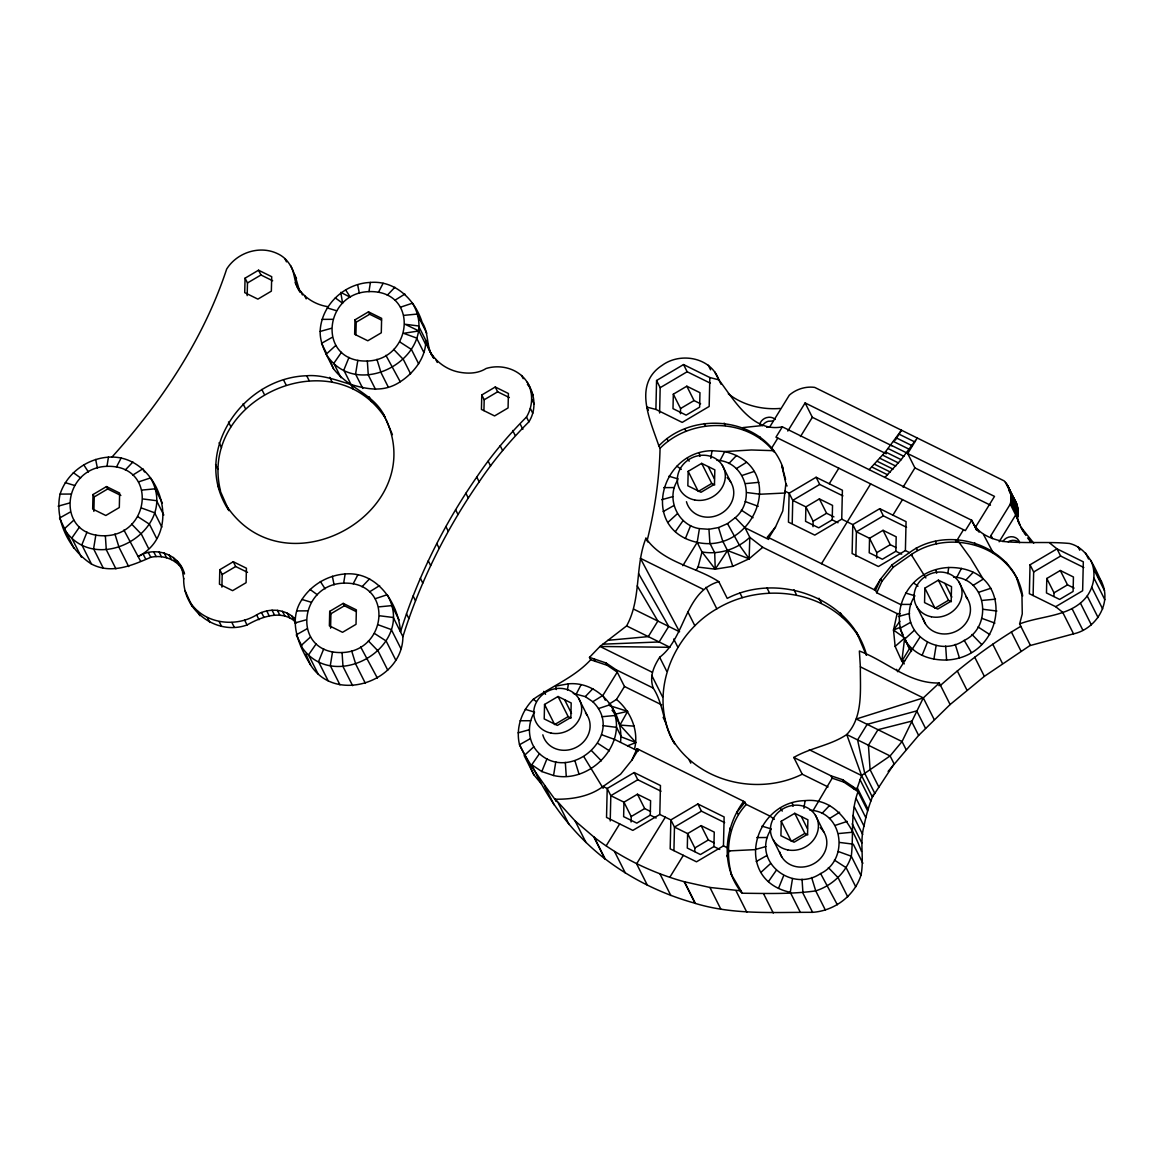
<?xml version="1.0" encoding="UTF-8"?>
<svg xmlns="http://www.w3.org/2000/svg" width="1163" height="1163" viewBox="0 0 1163 1163"><rect width="100%" height="100%" fill="white"/><g stroke="black" fill="none" stroke-linecap="round" stroke-linejoin="round"><path stroke-width="1.5" d="M855.837 556.307L856.404 531.796L852.784 524.615L841.736 519.163L814.769 535.111L788.456 522.129L789.125 493.199L816.106 477.266L842.405 490.234L841.736 519.163M93.011 494.551L92.677 509.016L105.818 515.5L119.309 507.533L119.644 493.068L106.487 486.57L93.011 494.551L94.218 496.935L93.869 511.4M219.792 569.71L219.458 584.175L232.6 590.659L246.091 582.692L246.425 568.227L233.269 561.729L219.792 569.71L222.191 574.493L221.9 587.141M245.059 278.175L244.724 292.64L257.881 299.124L271.357 291.157L271.706 276.692L258.549 270.209L245.059 278.175L247.472 282.958L247.181 295.62M329.711 611.36L329.376 625.81L342.533 632.309L356.023 624.327L356.358 609.877L343.201 603.379L329.711 611.36L330.917 613.744L330.583 628.209M354.991 319.825L354.657 334.275L367.799 340.774L381.29 332.807L381.624 318.342L368.482 311.844L354.991 319.825L356.198 322.209L355.907 334.871M481.773 394.984L481.438 409.434L494.58 415.932L508.071 407.951L508.405 393.501L495.264 387.003L481.773 394.984L484.186 399.767L483.924 410.612M544.546 704.458L544.211 718.923L557.368 725.407L570.859 717.44L571.193 702.975L558.036 696.492L544.546 704.458L554.664 724.564L568.155 716.597L571.077 718.036M610.226 820.991L610.822 795.696L607.202 788.499L603.074 786.464C589.626 796.626 571.789 799.49 555.347 799.199L556.554 801.598C543.295 783.266 529.339 764.949 519.527 744.727C515.529 728.343 521.562 711.073 533.294 699.312C552.178 685.966 574.58 677.302 590.688 659.77L607.231 665.338L617.248 672.127L602.885 695.445L592.796 701.711L585.28 696.622L573.286 693.439M631.058 821.965L631.189 816.542L623.964 802.179L610.822 795.696L637.789 779.748L660.991 791.203M709.837 377.539L709.168 406.454L682.201 422.402L655.903 409.42L656.572 380.505L683.539 364.557L709.837 377.539L718.879 379.865C733.737 399.505 752.563 432.941 782.35 426.836L971.73 520.268L976.731 530.226L975.335 527.464L994.496 496.383L907.692 453.555L917.273 438L901.165 459.676L884.927 477.441M650.262 815.161L650.597 800.696L637.455 794.213L623.964 802.179L623.63 816.644L636.786 823.128L650.262 815.161L656.106 818.04M659.595 412.996L660.177 387.686L656.572 380.505M659.799 814.463L660.468 785.534L634.169 772.552L607.202 788.499L606.534 817.429L632.832 830.397L659.799 814.463L670.862 819.915L674.467 827.097L673.929 850.604M673.333 394.184L672.999 408.649L686.141 415.133L699.632 407.166L699.966 392.701L686.824 386.203L673.333 394.184L680.559 408.533L680.428 413.737M688.176 471.335L687.842 485.785L700.998 492.283L714.489 484.302L714.823 469.852L701.667 463.354L688.176 471.335L698.294 491.44L711.785 483.459L714.707 484.913M694.762 851.563L694.849 847.958L687.624 833.595L674.467 827.097L701.449 811.163L724.651 822.604M713.922 846.562L714.256 832.112L701.1 825.614L687.624 833.595L687.289 848.045L700.431 854.543L713.922 846.562L719.766 849.455M723.459 845.864L724.127 816.949L697.829 803.967L670.862 819.915L670.179 848.83L696.492 861.812L723.459 845.864L727.587 847.9M781.26 821.267L780.925 835.732L794.082 842.216L807.558 834.249L807.892 819.784L794.751 813.3L781.26 821.267L791.378 841.372L804.854 833.406L807.776 834.845M792.221 523.205L792.744 500.395L789.125 493.199L785.01 491.164L785.868 483.604L781.841 465.593L785.606 479.461M812.995 526.665L813.126 521.242L805.901 506.879L792.744 500.395L819.711 484.448L842.928 495.903M832.199 519.861L832.534 505.396L819.377 498.912L805.901 506.879L805.566 521.344L818.708 527.828L832.199 519.861L838.043 522.739M876.655 558.08L876.771 552.658L869.546 538.295L856.404 531.796L883.371 515.863L906.573 527.304M895.859 551.277L896.193 536.812L883.037 530.313L869.546 538.295L869.212 552.759L882.368 559.243L895.859 551.277L901.703 554.155M905.395 550.579L906.064 521.649L879.751 508.667L852.784 524.615L852.116 553.544L878.414 566.512L905.395 550.579L909.51 552.599C949.052 523.365 1014.892 545.869 1022.67 596.023M924.89 588.144L924.556 602.594L937.712 609.092L951.189 601.111L951.523 586.661L938.381 580.163L924.89 588.144L935.008 608.249L948.485 600.268L951.407 601.707M1055.67 606.693L1082.637 590.76L1083.32 561.831L1057.007 548.849L1030.04 564.796L1029.371 593.712L1055.67 606.693L1062.691 612.305L1073.536 633.85C1095.72 629.154 1112.25 603.263 1101.565 581.878C1094.194 566.992 1087.652 547.889 1069.48 543.47C1047.5 541.42 1025.126 543.717 1002.942 541.406C990.28 538.731 976.716 533.177 971.73 520.268L965.334 530.633L775.968 437.186L782.35 426.836M1033.107 595.485L1033.66 571.978L1030.04 564.796M1046.802 578.476L1046.467 592.941L1059.624 599.425L1073.1 591.458L1073.434 576.993L1060.293 570.495L1046.802 578.476L1054.027 592.825L1053.94 596.445M718.879 379.865C710.898 357.346 680.631 351.938 662.358 365.197C632.483 384.357 650.335 420.323 658.854 445.894L660.061 448.293C659.363 479.432 654.624 510.412 647.137 540.606L647.806 541.973M696.259 569.972L698.033 567.093L715.245 569.172L732.806 566.323L749.132 558.792L749.815 537.335L745.003 527.755L735.292 517.666C756.488 499.988 745.309 461.144 716.917 460.301M991.879 538.425L990.963 535.503L1010.269 504.161C1012.29 495.99 1010.007 486.861 1004.062 480.842L814.696 387.395C805.639 386.16 796.204 389.154 789.343 395.144L770.037 426.487L766.78 427.344M999.133 541.798L1015.692 514.933L1019.849 524.862L1017.494 518.524C1019.326 511.037 1017.625 502.721 1012.682 496.761M774.384 819.304L770.008 816.121L746.326 804.447L743.695 801.336C723.924 827.62 720.173 867.205 742.227 893.228C766.751 893.489 791.567 894.245 815.743 890.902C832.17 885.537 845.879 872.773 851.301 856.23C853.773 834.889 850.182 812.603 858.032 791.698L843.945 782.147L832.17 778.178L830.978 775.794L793.806 757.447C810.611 747.62 830.469 745.556 846.737 734.536C863.498 716.641 860.111 689.368 860.358 666.85L859.37 651.004C886.395 661.093 908.914 683.844 939.297 682.986L950.127 704.531L918.625 735.409L888.11 771.418M525.254 709.328L534.573 712.134C526.446 725.101 527.915 743.23 539.458 753.697L531.782 764.76C548.369 801.263 573.083 834.045 604.804 858.73L605.109 858.875C631.858 879.373 662.605 894.289 695.067 903.258L695.358 903.418C733.548 915.034 773.439 912.155 812.603 912.33C834.205 910.847 854.238 896.164 860.925 875.39C864.443 859.137 859.355 842.405 864.007 826.079C866.101 815.219 869.212 804.563 873.457 794.344M590.688 659.77L589.481 657.371L599.977 646.454L626.61 625.912C641.511 598.945 634.765 566.454 645.93 538.222L647.137 540.606M731.963 875.884C724.636 851.912 728.561 823.055 746.326 804.447M785.01 491.164L782.786 510.935L775.503 527.013L768.903 537.742L767.464 537.03L775.503 527.013M904.291 663.884L901.819 661.238L904.669 637.978L893.518 630.041L897.124 613.613L762.739 547.308L749.815 537.335C737.124 549.227 719.214 554.955 702.001 551.945L697.189 542.38L699.428 528.627C677.855 525.313 665.759 498.811 677.549 480.435M106.967 466.334C157.281 464.778 151.074 534.369 105.353 535.75C55.039 537.306 61.246 467.7 106.967 466.334L108.435 457.161C158.633 453.628 185.528 532.102 138.266 556.496C154.912 545.665 179.567 554.169 184.51 573.955L176.98 560.784M368.947 291.608C419.262 290.052 413.054 359.643 367.334 361.024C317.019 362.58 323.227 292.974 368.947 291.608L370.416 282.435C395.362 280.298 415.075 299.807 422.125 322.34C429.394 333.316 425.716 347.693 433.726 358.32M343.667 583.143C393.981 581.573 387.773 651.178 342.067 652.545C291.739 654.115 297.961 584.509 343.667 583.143L345.135 573.955C377.219 571.178 398.415 603.234 400.508 631.858C417.793 576.746 443.83 524.484 476.757 477.063C491.338 455.344 508.216 435.369 526.49 417.037C532.785 406.556 533.57 393.021 527.29 382.336C518.771 368.802 501.035 363.932 486.149 368.482C478.24 373.468 468.733 373.875 459.778 372.262C443.496 369.412 429.147 356.721 425.774 340.323C426.138 357.245 414.028 372.872 400.246 381.769C369.747 402.078 338.578 373.076 306.698 375.751C242.137 377.771 190.572 453.09 228.951 510.659L218.092 486.134M567.428 689.935L568.402 683.829C599.454 680.966 624.095 713.006 620.519 742.11M710.811 458.338L712.032 450.692L724.738 451.564L751.371 449.979L772.77 450.648L771.563 448.249L777.829 438.102M803.895 808.27L805.116 800.624C836.255 797.353 852.246 826.704 861.478 851.432M947.758 573.621L948.746 567.5C1016.244 566.57 1007.812 657.051 946.595 660.046C879.097 660.991 887.529 570.495 948.746 567.5M179.378 565.567C172.226 557.833 160.901 555.071 150.768 557.295C132.189 565.392 111.299 574.537 91.455 564.026C69.402 549.925 54.283 520.224 60.098 494.101C66.8 473.312 86.832 458.629 108.435 457.161M183.696 578.491C182.824 610.415 216.492 635.987 247.05 624.967C261.646 616.652 282.609 608.831 296.507 622.859M220.505 490.917C197.826 398.982 333.258 337.692 385.375 418.186C375.678 394.228 347.781 388.195 333.418 368.569C327.704 356.707 319.941 345.12 320.13 331.44C321.279 305.055 344.248 283.423 370.416 282.435M527.29 382.336C534.922 394.141 536.71 409.609 528.889 421.835C510.615 440.152 493.752 460.126 479.171 481.845C446.229 529.267 420.206 581.529 402.907 636.641C402.732 681.852 335.133 704.487 310.55 664.902C298.731 645.567 287.712 620.664 301.987 599.468C311.48 584.785 327.733 575.292 345.135 573.955M539.458 753.697C571.367 783.048 626.101 734.129 592.796 701.711M720.086 460.519L724.738 451.564C789.314 467.046 754.7 555.202 697.189 542.38C639.926 529.906 659.61 451.593 712.032 450.692M674.627 743.695C663.157 726.366 664.306 705.287 653.228 688.074C649.172 676.851 653.635 666.69 659.668 657.255C685.894 637.44 684.178 591.778 718.792 581.645L727.224 598.393C778.498 571.818 850.764 597.811 866.609 655.06M674.729 743.637C647.006 696.652 671.516 634.765 716.815 608.831C762.506 581.209 829.393 589.786 858.832 636.873M805.116 800.624C752.694 801.54 732.995 879.839 790.273 892.312L799.897 911.458M809.986 810.233C843.408 811.425 849.383 859.995 820.598 873.544C791.581 893.329 750.615 860.518 771.273 828.943L761.954 826.137M953.616 577.11C987.038 578.302 992.998 626.872 964.229 640.406C935.197 660.191 894.245 627.38 914.903 595.805L905.584 593.014M95.831 535.096L93.592 548.834L103.216 567.995M357.811 360.37L355.573 374.108L362.798 388.471M332.531 651.905L330.292 665.643L339.93 684.789M598.494 708.572L610.488 704.589C631.945 740.38 591.691 784.574 553.559 775.503L555.798 761.765M790.273 892.312L792.512 878.574M933.904 659.188L936.142 645.436M634.489 749.132C639.156 730.844 630.651 711.276 616.492 699.443L624.473 686.49L616.041 669.728L606.025 662.954L589.481 657.371M925.879 577.982L911.85 555.565L912.214 553.951C946.275 531.229 999.351 542.016 1017.727 580.046M1073.536 633.85L1030.462 645.465L1019.617 623.92C1041.975 615.343 1071.486 616.899 1087.216 595.965C1094.398 585.629 1096.302 571.818 1090.72 560.333M698.033 567.093L702.001 551.945L715.245 569.172L727.486 550.535L722.659 540.955L718.53 527.566L708.95 529.281L699.428 528.627M1019.617 623.92L1022.262 613.89L1021.957 595.209L1016.52 577.648M867.671 810.844L856.84 789.299L861.55 775.532L890.102 755.935L902.037 741.558L923.306 697.916L939.297 682.986M400.508 307.177L412.502 303.194C442.929 354.366 357.564 404.302 326.192 354.221L335.773 345.44M87.007 532.116L81.832 544.88L91.455 564.026M348.987 357.39L343.812 370.154L353.436 389.3M323.721 648.925L318.531 661.689L328.17 680.835M553.559 775.503L541.798 771.549L546.973 758.785M685.429 538.411L690.604 525.661M778.512 888.358L783.688 875.594M922.143 655.22L927.318 642.47M603.074 786.464L620.562 774.238L631.872 760.151L637.048 748.71L743.695 801.336M911.022 604.382L900.409 604.44L876.742 592.767L875.535 590.368L880.711 578.927L892.021 564.84L909.51 552.599M876.742 592.767L881.917 581.326L893.228 567.239L912.214 553.951M116.489 466.988L121.126 458.018M378.469 292.262L383.121 283.292M353.189 583.782L357.841 574.827M576.455 693.657L581.107 684.687M813.17 810.451L832.17 778.178M956.8 577.328L961.438 568.373M609.368 705.548L627.627 711.363L619.966 725.058L635.928 742.546L627.671 745.774M901.819 661.238L909.335 648.867L904.669 637.978L895.132 646.41L901.819 661.238L905.177 660.511M963.487 529.717L957.251 539.879L970.509 558.124L983.229 579.116L973.14 585.382M682.826 565.683L697.189 542.38M787.802 431.051L805.116 402.936L891.919 445.763M800.493 436.532L812.341 417.299L805.116 402.936M631.872 760.151L638.487 749.423M606.243 845.719L619.675 823.913M829.248 483.75L838.828 468.209M895.394 440.108L901.485 430.223L885.392 451.898L869.154 469.663M665.323 817.182L636.612 863.818L647.442 885.363M821.5 563.706L870.651 483.91M903.07 487.152L914.918 467.904L907.692 453.555M669.903 877.135L683.335 855.328M892.908 515.165L902.488 499.625M768.903 537.742L874.111 589.656L880.711 578.927L881.917 581.326M79.491 527.028L71.801 538.091L81.439 557.237M341.471 352.302L333.796 363.365L341.006 377.728M316.205 643.837L308.515 654.9L318.139 674.046M675.412 531.622L683.088 520.573M919.802 637.382L897.749 671.749L896.542 669.35M768.481 881.569L776.172 870.505M895.132 646.41L893.518 630.041L899.915 621.304M745.12 802.034L737.08 812.065L738.287 814.463M112.026 457.015C161.264 402.354 203.656 339.029 226.654 269.089C236.976 252.575 259.567 245.088 277.361 253.578C292.96 260.556 295.344 278.219 300.069 292.146C293.963 284.179 295.431 274.017 290.576 265.527M125.313 469.954L132.902 461.987M387.294 295.228L394.882 287.261M362.013 586.763L369.601 578.796M728.91 463.485L736.499 455.518M585.28 696.622L592.868 688.656M965.624 580.293L973.198 572.327M821.994 813.431L829.582 805.465M73.792 520.166L64.212 528.947C95.715 578.694 180.396 529.805 150.521 477.92L138.528 481.904M310.506 636.975L300.912 645.741C332.429 695.489 417.095 646.613 387.221 594.729L375.227 598.712M667.809 522.478L677.389 513.712M533.759 746.835L524.179 755.616L533.817 774.762L541.406 783.906M914.103 630.52L904.523 639.287L911.501 651.469M760.893 872.41L770.473 863.644M658.854 445.894C693.788 409.114 765.472 417.532 783.048 467.991M660.061 448.293C690.226 417.677 746.85 417.066 774.122 451.971L772.915 449.572M1020.823 626.319C992.155 643.241 965.377 663.288 940.504 685.37L938.846 685.589M950.127 704.531L984.363 676.343L1030.244 645.363M732.806 566.323L727.486 550.535L749.132 558.792L762.739 547.308M728.59 851.999L729.928 850.865L754.831 849.644L765.923 846.562M257.052 614.689L256.616 614.907C235.115 627.904 203.641 623.862 189.787 601.707M718.53 527.566L727.515 523.612L735.292 517.666M609.165 704.08L616.492 699.443M394.809 300.316L404.898 294.05M132.829 475.042L142.918 468.776L144.517 471.96M369.529 591.851L379.632 585.585M736.426 468.587L746.515 462.307M829.51 818.519L839.599 812.254M247.472 282.958L260.963 274.991L272.651 280.763M356.198 322.209L369.674 314.243L381.522 320.087M94.218 496.935L107.694 488.969L120.85 495.453M484.186 399.767L497.662 391.8L509.35 397.557M222.191 574.493L235.682 566.526L247.515 572.356M660.177 387.686L687.159 371.753L710.36 383.194M330.917 613.744L344.408 605.778L356.096 611.549M680.559 408.533L694.035 400.566L700.62 403.808M813.126 521.242L826.602 513.276L833.915 516.881M876.771 552.658L890.262 544.677L896.106 547.569M1083.829 567.5L1060.627 556.045L1033.66 571.978M631.189 816.542L644.68 808.576L650.524 811.454M1054.027 592.825L1067.518 584.858L1074.089 588.1M694.849 847.958L708.325 839.977L714.169 842.87M332.284 337.285L321.526 343.332L326.352 352.898M70.303 512.011L59.546 518.058L73.836 548.093M307.003 628.805L296.26 634.867L301.871 646.032M663.157 511.589L673.9 505.542M530.27 738.679L519.527 744.727L528.351 762.274M910.614 622.35L899.857 628.398L903.07 634.78M756.226 861.521L766.984 855.474M295.329 619.181C285.589 608.598 268.595 607.668 256.616 614.907L259.029 619.69M828.085 786.958L802.223 774.209C758.552 795.855 699.515 782.626 673.028 740.511M893.518 630.041L900.031 627.409M742.125 475.449L754.118 471.466M978.839 592.243L990.832 588.26M835.208 825.381L847.202 821.398M934.136 719.446L923.306 697.916L856.317 718.996L902.037 741.558L906.035 749.495M320.13 331.44L331.237 328.359M58.15 506.167L69.242 503.085M661.747 499.712L672.854 496.63M294.864 622.975L305.956 619.894M898.461 616.521L909.553 613.439M518.116 732.835L529.223 729.753M627.627 711.363L615.3 714.169L612.043 710.244M568.402 683.829L555.638 686.112L556.321 689.557M426.123 345.309L418.913 330.946L403.59 333.316L416.601 338.04L423.826 352.404M762.579 425.527L743.041 427.577L744.247 429.976M403.997 315.347L417.154 314.083L426.792 333.229M142.017 490.074L155.173 488.809L162.398 503.172M745.614 483.604L758.77 482.34M378.731 606.882L391.887 605.618L399.098 619.981M982.328 600.413L995.484 599.149M601.983 716.742L615.14 715.478L619.966 725.058L634.315 726.177M838.697 833.551L851.854 832.286M607.944 640.319L648.285 636.612L657.865 621.071L637.237 585.876M785.083 493.01L760.166 494.231L746.661 492.516M780.184 408.446C761.91 409.943 742.866 405.204 728.314 393.835M602.943 644.171L659.13 641.961L668.71 626.421L638.603 573.664M322.093 319.374L332.705 319.316M663.71 487.631L674.322 487.573M60.098 494.101L70.71 494.042M296.812 610.909L307.425 610.851M520.079 720.769L530.691 720.711M756.779 837.578L767.391 837.52M555.347 799.199L575.133 820.947L594.264 837.331C621.027 857.829 651.76 872.744 684.222 881.714L709.924 887.456L741.02 890.829L742.227 893.228M897.124 613.613L900.366 613.773M773.002 420.991L768.22 421.268A9.406 8.504 -26.7 0 0 762.521 425.614M143.064 498.985L156.569 500.686L163.794 515.049M983.375 609.325L996.88 611.04M379.778 615.794L393.283 617.495L402.907 636.641M603.03 725.654L616.55 727.355L621.362 736.935L635.928 742.546M839.744 842.463L853.249 844.164L862.888 863.309M328.315 306.727C315.958 305.04 304.357 297.961 297.67 287.363M655.903 409.42L646.846 407.094L648.402 410.176M327.268 307.933L336.587 310.739M668.885 476.205L678.203 478.996M65.273 482.66L74.592 485.465M301.987 599.468L311.306 602.274M830.978 775.794L842.739 779.748L856.84 789.299M745.207 501.573L758.218 506.298M981.906 618.382L994.932 623.106M141.595 508.042L154.621 512.767L161.846 527.13M378.309 624.836L391.32 629.576L400.959 648.721M601.576 734.711L614.587 739.435L636.684 750.339M838.276 851.505L851.301 856.23L860.925 875.39M418.913 330.946L405.044 324.259L418.549 325.96L428.188 345.12M874.111 589.656L875.535 590.368M898.839 434.061L914.627 441.853M896.179 437.826L911.966 445.618M893.504 441.489L909.277 449.281M890.8 445.066L906.588 452.843M888.096 448.525L903.884 456.318M885.392 451.898L901.165 459.676M812.341 417.299L886.279 453.774M914.918 467.904L990.454 505.193M882.673 455.155L898.447 462.932M879.955 458.295L895.728 466.087M877.236 461.318L893.024 469.111M874.532 464.226L890.306 472.018M871.828 467.003L887.616 474.795M910.716 555.013L911.85 555.565M745.003 527.755L768.67 539.428L767.464 537.03M718.792 581.645C694.936 566.25 662.997 562.907 645.93 538.222M703.295 589.35L640.362 558.284L679.555 631.771L633.82 609.208M860.358 666.85L923.306 697.916M626.61 625.912L669.975 647.311L599.977 646.454L652.225 672.243M809.303 749.742L861.55 775.532L872.381 797.077L894.1 763.873L890.102 755.935L846.737 734.536L861.55 775.532M616.041 669.728L653.228 688.074M624.473 686.49L661.645 704.836M728.794 850.298L729.928 850.865M978.025 626.959L989.757 634.547M741.325 510.15L753.043 517.739M399.709 341.878L411.426 349.467L418.651 363.83M834.394 860.082L846.126 867.671L855.75 886.817M597.695 743.273L609.412 750.862M374.428 633.413L386.145 641.002L395.783 660.148M137.714 516.605L149.446 524.193L156.671 538.556M531.782 764.76L541.798 771.549M913.638 582.997L918.014 586.167M676.924 466.189L681.3 469.372M335.307 297.917L342.605 303.223L340.774 292.393L350.383 297.277L345.673 289.994M533.294 699.312L536.216 701.434M310.027 589.452L317.339 594.758M73.327 472.643L80.625 477.949M1049.985 543.252L1057.007 548.849L1060.627 556.045M730.757 873.486L741.02 890.829M1024.69 533.759L1021.07 527.319L1033.733 543.15M971.992 634.475L981.717 644.564M393.676 349.394L403.387 359.483L410.612 373.846M828.361 867.598L838.087 877.687L847.711 896.833M591.662 750.789L601.373 760.878M368.395 640.929L378.106 651.018L387.744 670.164M131.681 524.12L141.406 534.21L148.617 548.573M527.421 384.386L529.688 387.119M418.869 318.429L421.05 321.032M392.28 606.475L394.446 609.092M226.538 505.861C286.113 595.209 435.34 509.321 382.976 413.388M1027.569 537.931L1030.752 541.9L1028.95 538.309M749.132 558.792L739.45 545.243L727.515 523.612M1098.046 576.906L1101.565 581.878M687.289 458.266L689.165 461.173M780.358 808.198L782.248 811.105M543.659 691.389L545.549 694.311M320.392 581.529L325.102 588.812M83.678 464.72L88.403 472.004M603.146 788.31L583.884 756.735M964.229 640.406L971.352 652.487M820.598 873.544L837.345 904.756M385.898 355.34L400.246 381.769M360.617 646.875L377.379 678.087M123.918 530.066L140.665 561.293M983.52 534.544L993.202 552.832M1085.472 552.89L1088.553 559.04M1093.642 568.969L1104.472 590.513M1094.02 578.2L1104.85 599.745M1078.217 547.133L1079.773 550.215M1091.824 587.417L1102.655 608.961M1087.216 595.965L1098.046 617.509M1080.5 603.277L1091.33 624.822M1060.293 570.495L1067.518 584.858M1072.141 608.845L1082.971 630.39M1007.798 485.829L1016.753 503.957M1006.707 484.07L1013.932 498.418M1005.457 482.398L1017.378 505.949M1008.873 490.408L1017.829 507.984M1010.88 495.7L1018.105 510.063M1010.996 497.808L1018.221 512.171M1010.923 499.93L1018.148 514.293M1010.676 502.053L1017.901 516.416M1010.269 504.161L1017.494 518.524M1024.705 533.017L1025.911 535.402M1006.3 562.369L1007.507 564.767M990.963 535.503L992.504 538.585M977.647 529.339L979.086 532.218M976.629 528.162L978.068 531.04M975.655 526.941L977.109 529.819M973.911 524.382L976.789 530.124M974.594 542.656L975.815 545.054M1011.374 631.974L1020.998 651.12M955.288 539.559L956.495 541.958M992.766 644.2L1002.404 663.346M959.082 582.198L967.5 598.945M935.372 541.362L936.578 543.761M944.952 583.404L951.843 597.113M938.381 580.163L948.485 600.268M974.725 657.197L984.363 676.343M916.211 547.933L917.418 550.332M879.751 508.667L883.371 515.863M957.294 670.935L966.918 690.081M883.037 530.313L890.262 544.677M916.996 607.057L925.428 623.819M892.021 564.84L893.228 567.239M816.106 477.266L819.711 484.448M819.377 498.912L826.602 513.276M925.515 728.358L916.735 710.898L867.162 724.345L857.582 739.886L864.734 773.351L874.809 793.37M918.625 735.409L911.472 721.191L877.992 729.695L868.427 745.236L870.084 769.673L878.879 787.147M785.868 483.604L787.06 486.003M759.672 436.59L760.878 439.003M840.282 612.654L842.695 617.437M714.664 371.811L721.147 384.357M708.267 365.226L710.593 369.834M818.985 598.233L821.398 603.016M724.127 423.128L725.334 425.527M683.539 364.557L687.159 371.753M793.995 589.801L796.393 594.598M686.824 386.203L694.035 400.566M704.24 423.55L705.447 425.949M722.368 465.389L730.8 482.136M708.238 466.61L714.373 478.793M766.999 587.969L769.412 592.752M684.731 428.813L685.937 431.211M701.667 463.354L711.785 483.459M859.966 779.559L870.811 801.103M857.247 787.802L868.078 809.346M852.755 786.537L853.962 788.936M856.172 798.53L865.81 817.676M842.739 779.748L843.945 782.147M854.383 806.933L864.007 826.079M666.937 438.553L668.144 440.951M853.061 815.365L862.684 834.525M739.857 592.825L742.27 597.608M852.217 823.826L861.841 842.971M793.806 757.447L802.223 774.209M705.985 587.286L716.815 608.831M815.452 815.321L823.869 832.083M801.322 816.542L807.456 828.725M794.751 813.3L804.854 833.406M687.755 611.665L694.805 625.665M825.367 910.048L815.743 890.902L811.614 877.498M812.603 912.33L802.964 893.184L802.034 879.213M673.726 639.025L677.709 646.962M773.38 840.195L781.798 856.942M530.779 390.506L533.192 395.289M521.591 375.475L523.19 378.673M531.825 399.418L534.239 404.201M659.668 657.255L666.719 671.255M530.372 408.475L532.77 413.258M526.49 417.037L528.889 421.835M763.64 893.896L773.279 913.042M729.797 828.143L731.004 830.542M651.731 675.369L662.561 696.913M520.457 424.553L522.856 429.351M689.165 759.948L690.778 763.146M663.128 717.367L665.527 722.165M495.264 387.003L497.662 391.8M726.73 855.474L727.936 857.872M512.679 430.499L515.093 435.282M697.829 803.967L701.449 811.163M739.683 889.521L740.889 891.905M735.975 890.684L746.806 912.214M701.1 825.614L708.325 839.977M500.163 445.662L502.576 450.459M606.025 662.954L607.231 665.338M709.924 887.456L720.755 909.001M594.264 658.985L595.471 661.384M637.048 748.71L638.254 751.109M488.184 461.202L490.597 465.985M435.674 359.265L437.273 362.449M427.272 345.527L429.67 350.31M432.258 355.064L433.857 358.248M429.438 350.456L431.851 355.253M602.885 695.445L605.298 700.228M634.169 772.552L637.789 779.748M684.527 881.859L695.358 903.418M684.222 881.714L695.067 903.258M637.455 794.213L644.68 808.576M476.757 477.063L479.171 481.845M578.738 698.512L587.17 715.274M660.003 873.965L670.847 895.51M465.883 493.243L468.296 498.04M564.607 699.733L571.513 713.442M368.482 311.844L369.674 314.243M558.036 696.492L568.155 716.597M455.591 509.728L458.004 514.526M388.268 387.061L381.042 372.698L376.914 359.309M614.529 851.52L625.36 873.064M445.88 526.505L448.278 531.287M375.489 389.343L368.278 374.98L367.334 361.024M594.264 837.331L605.109 858.875M593.973 837.186L604.804 858.73M369.194 396.816L371.608 401.598M436.765 543.528L439.163 548.325M575.133 820.947L585.978 842.492M294.079 273.698L296.478 278.48M304.575 295.678L306.174 298.862M284.877 258.666L286.491 261.864M558.182 802.95L569.027 824.494M300.839 291.739L302.438 294.937M295.126 282.609L297.524 287.392M544.502 785.752L554.126 804.898M428.26 560.799L430.659 565.581M329.711 377.335L332.124 382.118M420.366 578.287L422.78 583.07M258.549 270.209L260.963 274.991M306.698 375.751L309.111 380.548M413.112 595.979L415.511 600.762M406.483 613.846L408.896 618.629M283.539 379.894L285.953 384.691M261.835 389.474L264.248 394.257M243.052 403.837L245.466 408.62M343.201 603.379L344.408 605.778M365.4 683.379L355.776 664.233L351.648 650.829M228.486 421.995L230.885 426.777M352.622 685.661L342.998 666.515L342.067 652.545M219.095 442.725L221.508 447.508M215.562 464.589L217.961 469.387M291.622 615.838L294.035 620.62M287.319 613.192L289.718 617.975M282.507 611.331L284.92 616.128M277.376 610.328L279.789 615.111M272.055 610.182L274.468 614.965M266.72 610.909L269.118 615.707M261.515 612.508L263.928 617.291M233.269 561.729L235.682 566.526M244.637 620.184L247.05 624.967M231.873 622.467L234.272 627.264M219.167 621.609L221.581 626.392M207.407 617.64L209.805 622.423M173.272 557.426L175.686 562.223M197.376 610.851L199.789 615.649M168.955 554.795L171.368 559.577M185.121 590.819L192.186 606.49M164.157 552.934L166.571 557.717M159.026 551.916L161.424 556.699M153.705 551.771L156.104 556.568M148.355 552.512L150.768 557.295M143.165 554.097L145.564 558.894M106.487 486.57L107.694 488.969M128.686 566.57L119.062 547.424L114.933 534.035M115.922 568.852L106.284 549.706L105.353 535.75M1018.047 521.271L1022.873 530.909M179.945 564.724L182.111 569.172L183.725 578.941M1019.704 542.656L1018.832 540.621A9.406 8.504 -26.7 0 0 1002.855 541.507M856.433 632.091L866.319 655.22M386.087 419.828L392.411 434.628M529.15 763.873L533.817 774.762M330.088 360.806L333.418 368.569M305.884 654.013L310.55 664.902M955.245 644.375L959.373 657.764M574.9 760.704L579.029 774.093M935.968 569.783L936.666 573.228M792.337 802.921L793.035 806.352M699.268 452.974L699.952 456.419M357.637 284.717L359.367 293.323M332.371 576.252L334.086 584.858M95.657 459.443L97.387 468.049M945.664 646.09L946.595 660.046M708.95 529.281L709.895 543.252L714.707 552.818L715.245 569.172M565.32 762.419L566.265 776.375M759.744 424.175A9.406 8.504 -26.7 0 1 766.417 417.677L768.816 417.241A9.406 8.504 -26.7 0 1 775.27 419.421M585.483 712.919A24.452 22.112 -26.7 0 1 576.266 747.344A24.452 22.112 -26.7 0 1 542.816 734.827M727.093 477.673A24.452 22.112 -26.7 0 1 721.307 513.45A24.452 22.112 -26.7 0 1 686.446 501.704M820.177 827.62A24.452 22.112 -26.7 0 1 814.376 863.382A24.452 22.112 -26.7 0 1 779.53 851.636M965.813 596.59A24.452 22.112 -26.7 0 1 956.611 631.029A24.452 22.112 -26.7 0 1 923.16 618.512M1008.117 541.74A9.406 8.504 -26.7 0 1 1019.224 542.496M550.986 733.083A24.452 22.112 -26.7 0 0 581.006 703.819A24.452 22.112 -26.7 0 0 541.115 695.939A24.452 22.112 -26.7 0 0 550.986 733.083M694.616 499.959A24.452 22.112 -26.7 0 0 724.636 470.695A24.452 22.112 -26.7 0 0 684.731 462.816A24.452 22.112 -26.7 0 0 694.616 499.959M787.7 849.891A24.452 22.112 -26.7 0 0 817.72 820.627A24.452 22.112 -26.7 0 0 777.814 812.748A24.452 22.112 -26.7 0 0 787.7 849.891M931.33 616.768A24.452 22.112 -26.7 0 0 961.35 587.504A24.452 22.112 -26.7 0 0 921.445 579.625A24.452 22.112 -26.7 0 0 931.33 616.768"/></g></svg>
